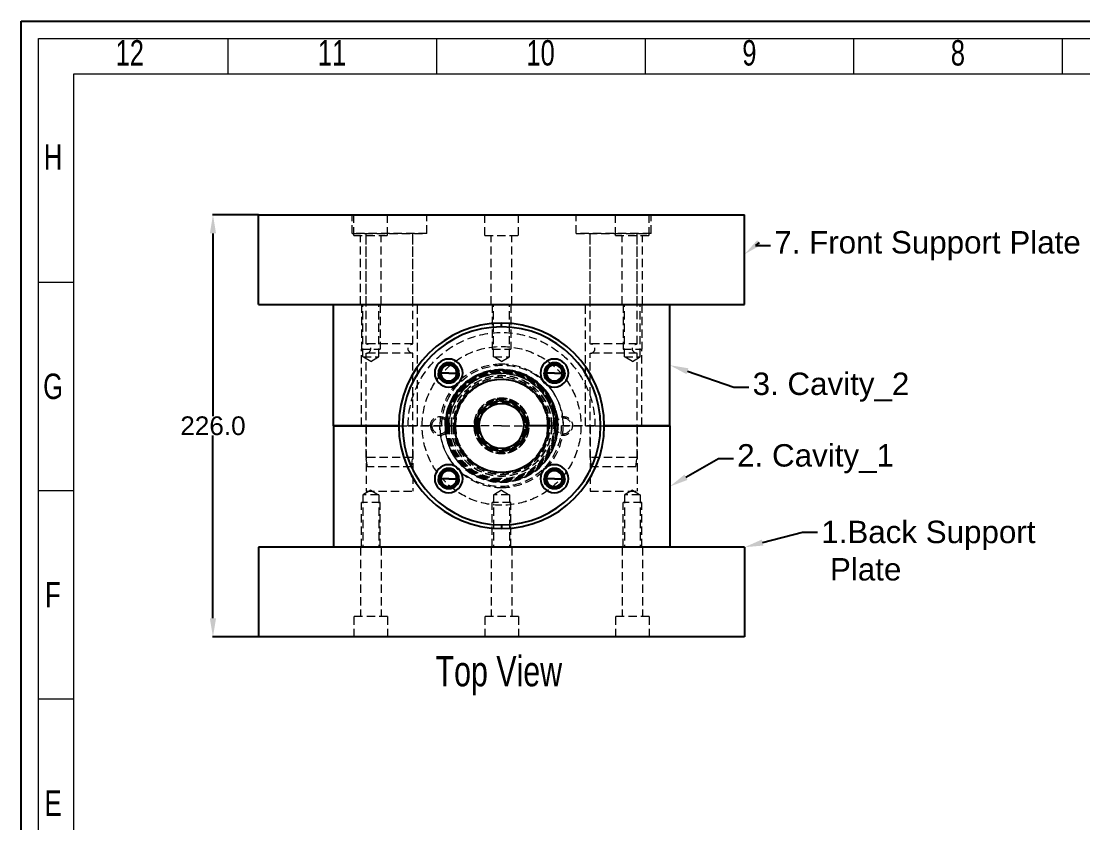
# Model space of a CAD drawing. Header units: millimetres. Extents: x -4200 to 3581, y -7493 to -4075.
# Drawn here: x -346 to 222, y -4504 to -4075 of the extents above; entities that cross this region are included whole.
import ezdxf
from ezdxf import colors
from ezdxf.entities.mleader import LeaderData, LeaderLine
from ezdxf.enums import TextEntityAlignment as Align
from ezdxf.math import Vec2, Vec3

# ---------------------------------------------------------------- set-up
doc = ezdxf.new("R2010")
doc.units = ezdxf.units.MM
doc.header["$LTSCALE"] = 0.7
doc.linetypes.add('HIDDEN', pattern=[9.525, 6.35, -3.175])
doc.linetypes.add('SLD-SOLID', pattern=[0])
doc.layers.add('BORDER', color=174, linetype='Continuous')
doc.layers.add('txt', color=20, linetype='Continuous')
doc.layers.add('dim', color=50, linetype='Continuous', lineweight=5)
doc.layers.add('out txt', color=202, linetype='Continuous', lineweight=13)
doc.styles.add('SLDTEXTSTYLE0', font='TXT', dxfattribs={"width": 0.75})
doc.styles.get("Standard").update_dxf_attribs({"font": 'arial.ttf'})
doc.dimstyles.get("Standard").update_dxf_attribs({"dimtxt": 10, "dimasz": 11, "dimexe": 0.18, "dimexo": 0.0625, "dimgap": 0.09, "dimtad": 0, "dimtih": 1, "dimtoh": 1, "dimdec": 1, "dimzin": 0, "dimdsep": 46, "dimtxsty": 'Standard', "dimcen": 0.09, "dimadec": 0, "dimazin": 0, "dimtfac": 1, "dimtdec": 1, "dimtofl": 0, "dimtmove": 0, "dimatfit": 3, "dimfxl": 1, "dimtolj": 1, "dimtzin": 0, "dimarcsym": 0})

# ---------------------------------------------------------------- blocks, each defined once
blk = doc.blocks.new('*D75')
at = {"layer": 'Defpoints', "color": 0, "transparency": 16777216}
for p in [(-219.07, -4178.71), (-243.5, -4404.71), (-219.07, -4404.71)]:
    blk.add_point(p, dxfattribs=at)
at = {"layer": 'dim', "color": 0, "lineweight": -2, "transparency": 16777216}
for p, q in [((-219.13, -4178.71), (-243.68, -4178.71)), ((-243.5, -4188.71), (-243.5, -4286.51)), ((-243.5, -4394.71), (-243.5, -4296.9)), ((-219.13, -4404.71), (-243.68, -4404.71))]:
    blk.add_line(p, q, dxfattribs=at)
at = {"layer": 'dim', "color": 0, "transparency": 16777216}
for points in [[(-245.17, -4188.71), (-241.83, -4188.71), (-243.5, -4178.71)], [(-245.17, -4394.71), (-241.83, -4394.71), (-243.5, -4404.71)]]:
    blk.add_solid(points, dxfattribs=at)
at = {"layer": 'dim', "color": 0, "transparency": 16777216, "insert": (-243.5, -4291.71), "char_height": 10, "attachment_point": 5}
blk.add_mtext('\\A1;226.0', dxfattribs=at)

msp = doc.modelspace()

# ---------------------------------------------------------------- linework, layer by layer
at = {"color": 6, "linetype": 'Continuous', "extrusion": (-2.44929e-16, -1, -2.22045e-16)}
for p, q in [((-219.07, -4178.71), (40.93, -4178.71)), ((-219.07, -4226.71), (-219.07, -4178.71)), ((40.93, -4226.71), (40.93, -4178.71)), ((-219.07, -4226.71), (40.93, -4226.71)), ((-179.07, -4291.71), (-179.07, -4226.71)), ((0.93, -4291.71), (0.93, -4226.71)), ((-89.07, -4238.71), (-89.07, -4236.71)), ((-117.35, -4263.42), (-121.6, -4263.42)), ((-117.35, -4263.42), (-113.1, -4263.42)), ((-60.78, -4263.42), (-65.03, -4263.42)), ((-60.78, -4263.42), (-56.53, -4263.42)), ((-179.07, -4291.71), (-144.07, -4291.71)), ((-144.07, -4291.71), (-179.07, -4291.71)), ((-179.07, -4291.71), (-179.07, -4356.71)), ((-114.07, -4291.71), (-102.57, -4291.71)), ((-114.07, -4291.71), (-102.57, -4291.71)), ((-64.07, -4291.71), (-75.57, -4291.71)), ((-64.07, -4291.71), (-75.57, -4291.71)), ((-34.07, -4291.71), (0.93, -4291.71)), ((0.93, -4291.71), (-34.07, -4291.71)), ((0.93, -4291.71), (0.93, -4356.71)), ((-117.35, -4319.99), (-121.6, -4319.99)), ((-117.35, -4319.99), (-113.1, -4319.99)), ((-60.78, -4319.99), (-65.03, -4319.99)), ((-60.78, -4319.99), (-56.53, -4319.99)), ((-89.07, -4344.71), (-89.07, -4346.71)), ((40.93, -4356.71), (-219.07, -4356.71)), ((-219.07, -4356.71), (-219.07, -4404.71)), ((40.93, -4356.71), (40.93, -4404.71)), ((40.93, -4404.71), (-219.07, -4404.71))]:
    msp.add_line(p, q, dxfattribs=at)
at = {"color": 3, "linetype": 'HIDDEN', "lineweight": 0, "extrusion": (-2.44929e-16, -1, -2.22045e-16)}
for p, q in [((-169.07, -4188.71), (-169.07, -4178.71)), ((-169.07, -4188.71), (-169.07, -4178.71)), ((-168.07, -4189.71), (-168.07, -4178.71)), ((-150.07, -4189.71), (-150.07, -4178.71)), ((-129.07, -4188.71), (-129.07, -4178.71)), ((-129.07, -4188.71), (-129.07, -4178.71)), ((-98.07, -4189.71), (-98.07, -4178.71)), ((-80.07, -4189.71), (-80.07, -4178.71)), ((-49.07, -4188.71), (-49.07, -4178.71)), ((-49.07, -4188.71), (-49.07, -4178.71)), ((-28.07, -4189.71), (-28.07, -4178.71)), ((-10.07, -4189.71), (-10.07, -4178.71)), ((-9.07, -4188.71), (-9.07, -4178.71)), ((-9.07, -4188.71), (-9.07, -4178.71)), ((-129.07, -4188.71), (-169.07, -4188.71)), ((-169.07, -4188.71), (-129.07, -4188.71)), ((-168.07, -4189.71), (-150.07, -4189.71)), ((-164.57, -4226.71), (-164.57, -4189.71)), ((-161.57, -4247.87), (-161.57, -4188.71)), ((-161.57, -4226.71), (-161.57, -4188.71)), ((-153.57, -4226.71), (-153.57, -4189.71)), ((-136.57, -4247.87), (-136.57, -4188.71)), ((-136.57, -4226.71), (-136.57, -4188.71)), ((-98.07, -4189.71), (-80.07, -4189.71)), ((-94.57, -4226.71), (-94.57, -4189.71)), ((-83.57, -4226.71), (-83.57, -4189.71)), ((-9.07, -4188.71), (-49.07, -4188.71)), ((-49.07, -4188.71), (-9.07, -4188.71)), ((-41.57, -4247.87), (-41.57, -4188.71)), ((-41.57, -4226.71), (-41.57, -4188.71)), ((-28.07, -4189.71), (-10.07, -4189.71)), ((-24.57, -4226.71), (-24.57, -4189.71)), ((-16.57, -4247.87), (-16.57, -4188.71)), ((-16.57, -4226.71), (-16.57, -4188.71)), ((-13.57, -4226.71), (-13.57, -4189.71)), ((-164.07, -4226.71), (-164.07, -4250.71)), ((-163.32, -4254.71), (-163.32, -4226.71)), ((-154.82, -4254.71), (-154.82, -4226.71)), ((-154.07, -4226.71), (-154.07, -4250.71)), ((-134.07, -4291.71), (-134.07, -4226.71)), ((-94.07, -4226.71), (-94.07, -4250.71)), ((-93.32, -4254.71), (-93.32, -4226.71)), ((-84.82, -4254.71), (-84.82, -4226.71)), ((-84.07, -4226.71), (-84.07, -4250.71)), ((-44.07, -4291.71), (-44.07, -4226.71)), ((-24.07, -4226.71), (-24.07, -4250.71)), ((-23.32, -4254.71), (-23.32, -4226.71)), ((-14.82, -4254.71), (-14.82, -4226.71)), ((-14.07, -4226.71), (-14.07, -4250.71)), ((-136.57, -4247.87), (-161.57, -4247.87)), ((-16.57, -4247.87), (-41.57, -4247.87)), ((-164.07, -4250.71), (-154.07, -4250.71)), ((-164.07, -4291.71), (-164.07, -4250.71)), ((-136.57, -4252.87), (-161.57, -4252.87)), ((-161.57, -4308.71), (-161.57, -4252.87)), ((-136.57, -4308.71), (-136.57, -4252.87)), ((-94.07, -4250.71), (-84.07, -4250.71)), ((-16.57, -4252.87), (-41.57, -4252.87)), ((-41.57, -4308.71), (-41.57, -4252.87)), ((-24.07, -4250.71), (-14.07, -4250.71)), ((-16.57, -4308.71), (-16.57, -4252.87)), ((-14.07, -4291.71), (-14.07, -4250.71)), ((-163.32, -4254.71), (-154.82, -4254.71)), ((-159.07, -4257.26), (-163.32, -4254.71)), ((-159.07, -4257.26), (-154.82, -4254.71)), ((-93.32, -4254.71), (-84.82, -4254.71)), ((-89.07, -4257.26), (-93.32, -4254.71)), ((-89.07, -4257.26), (-84.82, -4254.71)), ((-23.32, -4254.71), (-14.82, -4254.71)), ((-19.07, -4257.26), (-23.32, -4254.71)), ((-19.07, -4257.26), (-14.82, -4254.71)), ((-161.57, -4291.71), (-161.57, -4326.71)), ((-144.07, -4291.71), (-139.07, -4291.71)), ((-114.07, -4291.71), (-139.07, -4291.71)), ((-139.07, -4291.71), (-114.07, -4291.71)), ((-136.57, -4291.71), (-136.57, -4326.71)), ((-102.13, -4291.71), (-101.64, -4291.71)), ((-101.64, -4291.71), (-101.07, -4291.71)), ((-76.5, -4291.71), (-77.07, -4291.71)), ((-76.01, -4291.71), (-76.5, -4291.71)), ((-39.07, -4291.71), (-64.07, -4291.71)), ((-64.07, -4291.71), (-39.07, -4291.71)), ((-41.57, -4291.71), (-41.57, -4326.71)), ((-39.07, -4291.71), (-34.07, -4291.71)), ((-16.57, -4291.71), (-16.57, -4326.71)), ((-136.57, -4308.71), (-161.57, -4308.71)), ((-160.87, -4313.71), (-161.57, -4308.71)), ((-137.27, -4313.71), (-136.57, -4308.71)), ((-16.57, -4308.71), (-41.57, -4308.71)), ((-40.87, -4313.71), (-41.57, -4308.71)), ((-17.27, -4313.71), (-16.57, -4308.71)), ((-137.27, -4313.71), (-160.87, -4313.71)), ((-17.27, -4313.71), (-40.87, -4313.71)), ((-159.07, -4326.15), (-163.32, -4328.71)), ((-161.57, -4326.71), (-136.57, -4326.71)), ((-159.07, -4326.15), (-154.82, -4328.71)), ((-89.07, -4326.15), (-93.32, -4328.71)), ((-89.07, -4326.15), (-84.82, -4328.71)), ((-41.57, -4326.71), (-16.57, -4326.71)), ((-19.07, -4326.15), (-23.32, -4328.71)), ((-19.07, -4326.15), (-14.82, -4328.71)), ((-164.07, -4356.71), (-164.07, -4332.71)), ((-154.07, -4332.71), (-164.07, -4332.71)), ((-163.32, -4328.71), (-163.32, -4356.71)), ((-154.82, -4328.71), (-163.32, -4328.71)), ((-154.82, -4328.71), (-154.82, -4356.71)), ((-154.07, -4356.71), (-154.07, -4332.71)), ((-94.07, -4356.71), (-94.07, -4332.71)), ((-84.07, -4332.71), (-94.07, -4332.71)), ((-93.32, -4328.71), (-93.32, -4356.71)), ((-84.82, -4328.71), (-93.32, -4328.71)), ((-84.82, -4328.71), (-84.82, -4356.71)), ((-84.07, -4356.71), (-84.07, -4332.71)), ((-24.07, -4356.71), (-24.07, -4332.71)), ((-14.07, -4332.71), (-24.07, -4332.71)), ((-23.32, -4328.71), (-23.32, -4356.71)), ((-14.82, -4328.71), (-23.32, -4328.71)), ((-14.82, -4328.71), (-14.82, -4356.71)), ((-14.07, -4356.71), (-14.07, -4332.71)), ((-164.57, -4356.71), (-164.57, -4393.71)), ((-153.57, -4356.71), (-153.57, -4393.71)), ((-94.57, -4356.71), (-94.57, -4393.71)), ((-83.57, -4356.71), (-83.57, -4393.71)), ((-24.57, -4356.71), (-24.57, -4393.71)), ((-13.57, -4356.71), (-13.57, -4393.71)), ((-168.07, -4393.71), (-168.07, -4404.71)), ((-150.07, -4393.71), (-168.07, -4393.71)), ((-150.07, -4393.71), (-150.07, -4404.71)), ((-98.07, -4393.71), (-98.07, -4404.71)), ((-80.07, -4393.71), (-98.07, -4393.71)), ((-80.07, -4393.71), (-80.07, -4404.71)), ((-28.07, -4393.71), (-28.07, -4404.71)), ((-10.07, -4393.71), (-28.07, -4393.71)), ((-10.07, -4393.71), (-10.07, -4404.71))]:
    msp.add_line(p, q, dxfattribs=at)
at = {"color": 6, "linetype": 'Continuous'}
for centre, radius, start, end in [((-89.07, -4291.71), 55, 90, 270), ((-89.07, -4291.71), 55, 270, 90), ((-89.07, -4291.71), 53, 90, 270), ((-89.07, -4291.71), 53, 270, 90), ((-117.35, -4263.42), 7.5, 0, 180), ((-117.35, -4263.42), 5.5, 0, 180), ((-117.35, -4263.42), 4.25, 0, 180), ((-60.78, -4263.42), 7.5, 0, 180), ((-60.78, -4263.42), 5.5, 0, 180), ((-60.78, -4263.42), 4.25, 0, 180), ((-117.35, -4263.42), 7.5, 180, 0), ((-117.35, -4263.42), 4.25, 180, 0), ((-60.78, -4263.42), 7.5, 180, 0), ((-60.78, -4263.42), 4.25, 180, 0), ((-89.07, -4291.71), 13.5, 180, 0), ((-89.07, -4291.71), 12, 180, 0), ((-117.35, -4319.99), 7.5, 0, 180), ((-117.35, -4319.99), 5.5, 0, 180), ((-117.35, -4319.99), 4.25, 0, 180), ((-60.78, -4319.99), 7.5, 0, 180), ((-60.78, -4319.99), 5.5, 0, 180), ((-60.78, -4319.99), 4.25, 0, 180), ((-117.35, -4319.99), 7.5, 180, 0), ((-117.35, -4319.99), 4.25, 180, 0), ((-60.78, -4319.99), 7.5, 180, 0), ((-60.78, -4319.99), 4.25, 180, 0)]:
    msp.add_arc(centre, radius, start, end, dxfattribs=at)
at = {"color": 3, "linetype": 'HIDDEN', "lineweight": 0, "extrusion": (5.43852e-32, 2.22045e-16, -1)}
for centre, radius, start, end in [((89.07, -4291.71), 50, 0, 180), ((136.57, -4250.37), 2.5, 270, 90), ((16.57, -4250.37), 2.5, 270, 90), ((89.07, -4291.71), 42.5, 270, 90), ((89.07, -4291.71), 42.5, 0, 180), ((89.07, -4291.71), 42.5, 90, 270), ((88.55, -4291.71), 32.5, 0, 180), ((89.07, -4291.71), 30.24, 0, 180), ((89.07, -4291.71), 30.08, 0, 180), ((89.07, -4291.71), 30.09, 0, 180), ((89.07, -4291.71), 30.09, 0, 180), ((89.07, -4291.71), 30.06, 0, 180), ((89.07, -4291.71), 30.06, 0, 180), ((89.07, -4291.71), 30.06, 0, 180), ((89.07, -4291.71), 30, 0, 180), ((89.07, -4291.71), 29.83, 0, 180), ((89.07, -4291.71), 29.65, 0, 180), ((89.07, -4291.71), 29.35, 0, 180), ((89.07, -4291.71), 29.35, 0, 180), ((89.07, -4291.71), 29.28, 0, 180), ((89.07, -4291.71), 29.04, 0, 180), ((89.07, -4291.71), 28.89, 0, 180), ((89.07, -4291.71), 28.8, 0, 180), ((89.07, -4291.71), 28.76, 0, 180), ((89.07, -4291.71), 28.76, 0, 180), ((89.07, -4291.71), 28.56, 0, 180), ((89.07, -4291.71), 28.09, 0, 180), ((89.07, -4291.71), 26.89, 0, 180), ((89.07, -4291.71), 25.18, 0, 180), ((89.07, -4291.71), 14.3, 0, 180), ((89.07, -4291.71), 13.06, 0, 180), ((89.07, -4291.71), 12.57, 0, 180), ((122.09, -4291.71), 5, 0, 180), ((122.09, -4291.71), 4.25, 0, 180), ((56.05, -4291.71), 5, 0, 180), ((56.05, -4291.71), 4.25, 0, 180), ((89.07, -4291.71), 42.5, 180, 0), ((89.59, -4291.71), 32.5, 180, 0), ((89.07, -4291.71), 30.09, 180, 0), ((89.07, -4291.71), 30.09, 180, 0), ((89.07, -4291.71), 30.06, 180, 0), ((89.07, -4291.71), 30.06, 180, 0), ((89.07, -4291.71), 26.89, 180, 0)]:
    msp.add_arc(centre, radius, start, end, dxfattribs=at)
at = {"color": 3, "linetype": 'HIDDEN', "lineweight": 0}
for centre, radius, start, end in [((-161.57, -4250.37), 2.5, 270, 90), ((-41.57, -4250.37), 2.5, 270, 90), ((-89.07, -4291.71), 33.02, 90, 270), ((-89.07, -4291.71), 33.02, 270, 90), ((-89.07, -4291.71), 30.24, 0, 180), ((-89.07, -4291.71), 30.08, 0, 180), ((-89.07, -4291.71), 30.06, 0, 180), ((-89.07, -4291.71), 30, 0, 180), ((-89.07, -4291.71), 29.83, 0, 180), ((-89.07, -4291.71), 29.65, 0, 180), ((-89.07, -4291.71), 29.28, 0, 180), ((-89.07, -4291.71), 28.89, 0, 180), ((-89.07, -4291.71), 28.09, 0, 180), ((-89.07, -4291.71), 26.89, 0, 180), ((-89.07, -4291.71), 26.89, 0, 180), ((-89.07, -4291.71), 25.96, 0, 180), ((-89.07, -4291.71), 25.96, 0, 180), ((-89.07, -4291.71), 25.84, 0, 180), ((-89.07, -4291.71), 25.84, 0, 180), ((-89.07, -4291.71), 24.77, 0, 180), ((-89.07, -4291.71), 24.64, 0, 180), ((-89.07, -4291.71), 14.3, 0, 180), ((-122.09, -4291.71), 5, 180, 0), ((-122.09, -4291.71), 4.25, 180, 0), ((-89.07, -4291.71), 30.24, 180, 0), ((-89.07, -4291.71), 30.24, 180, 0), ((-89.07, -4291.71), 30.08, 180, 0), ((-89.07, -4291.71), 30.08, 180, 0), ((-89.07, -4291.71), 30.06, 180, 0), ((-89.07, -4291.71), 30.06, 180, 0), ((-89.07, -4291.71), 30, 180, 0), ((-89.07, -4291.71), 30, 180, 0), ((-89.07, -4291.71), 29.83, 180, 0), ((-89.07, -4291.71), 29.83, 180, 0), ((-89.07, -4291.71), 29.65, 180, 0), ((-89.07, -4291.71), 29.65, 180, 0), ((-89.07, -4291.71), 29.35, 180, 0), ((-89.07, -4291.71), 29.35, 180, 0), ((-89.07, -4291.71), 29.28, 180, 0), ((-89.07, -4291.71), 29.28, 180, 0), ((-89.07, -4291.71), 29.04, 180, 0), ((-89.07, -4291.71), 28.89, 180, 0), ((-89.07, -4291.71), 28.89, 180, 0), ((-89.07, -4291.71), 28.8, 180, 0), ((-89.07, -4291.71), 28.76, 180, 0), ((-89.07, -4291.71), 28.76, 180, 0), ((-89.07, -4291.71), 28.56, 180, 0), ((-89.07, -4291.71), 28.09, 180, 0), ((-89.07, -4291.71), 28.09, 180, 0), ((-89.07, -4291.71), 26.89, 180, 0), ((-89.07, -4291.71), 26.89, 180, 0), ((-89.07, -4291.71), 25.96, 180, 0), ((-89.07, -4291.71), 25.96, 180, 0), ((-89.07, -4291.71), 25.84, 180, 0), ((-89.07, -4291.71), 25.84, 180, 0), ((-89.07, -4291.71), 25.18, 180, 0), ((-89.07, -4291.71), 24.77, 180, 0), ((-89.07, -4291.71), 24.64, 180, 0), ((-89.07, -4291.71), 14.3, 180, 0), ((-89.07, -4291.71), 14.3, 180, 0), ((-89.07, -4291.71), 13.06, 180, 0), ((-89.07, -4291.71), 12.57, 180, 0), ((-56.05, -4291.71), 5, 180, 0), ((-56.05, -4291.71), 4.25, 180, 0)]:
    msp.add_arc(centre, radius, start, end, dxfattribs=at)
at = {"color": 6, "linetype": 'Continuous', "extrusion": (5.43852e-32, 2.22045e-16, -1)}
for centre, radius, start, end in [((117.35, -4263.42), 5, 0, 180), ((60.78, -4263.42), 5, 0, 180), ((117.35, -4263.42), 5.5, 180, 0), ((117.35, -4263.42), 5, 180, 0), ((60.78, -4263.42), 5.5, 180, 0), ((60.78, -4263.42), 5, 180, 0), ((89.07, -4291.71), 25, 270, 90), ((89.07, -4291.71), 25, 90, 270), ((89.07, -4291.71), 13.5, 0, 180), ((89.07, -4291.71), 13.5, 0, 180), ((89.07, -4291.71), 12, 0, 180), ((89.07, -4291.71), 13.5, 180, 0), ((117.35, -4319.99), 5, 0, 180), ((60.78, -4319.99), 5, 0, 180), ((117.35, -4319.99), 5.5, 180, 0), ((117.35, -4319.99), 5, 180, 0), ((60.78, -4319.99), 5.5, 180, 0), ((60.78, -4319.99), 5, 180, 0)]:
    msp.add_arc(centre, radius, start, end, dxfattribs=at)
at = {"color": 3, "linetype": 'HIDDEN', "lineweight": 0}
for points, knots in [([(-74.28, -4291.71), (-74.27, -4290.65), (-74.38, -4289.14), (-75.33, -4286.03), (-75.96, -4284.7), (-77.5, -4282.4), (-78.73, -4280.85), (-82.28, -4278.41), (-84.12, -4277.63), (-87.94, -4276.82), (-89.85, -4276.8), (-93.65, -4277.51), (-95.46, -4278.23), (-99.14, -4280.58), (-100.43, -4282.13), (-102.28, -4284.8), (-103.06, -4286.54), (-103.98, -4290.47), (-103.94, -4292.47), (-103.39, -4295.75), (-102.83, -4297.6), (-100.64, -4301.13), (-99.29, -4302.57), (-96.13, -4304.86), (-94.36, -4305.67), (-90.6, -4306.54), (-88.67, -4306.62), (-84.52, -4305.98), (-82.69, -4305.15), (-79.91, -4303.44), (-78.45, -4302.22), (-76.04, -4299), (-75.2, -4297.19), (-74.38, -4293.95), (-74.07, -4291.98), (-74.7, -4287.69), (-75.36, -4285.84), (-77.32, -4282.49), (-78.61, -4281.06), (-81.67, -4278.76), (-83.38, -4277.92), (-87.61, -4276.76), (-89.69, -4276.87), (-92.56, -4277.25), (-94.43, -4277.73), (-98.04, -4279.79), (-99.54, -4281.09), (-101.94, -4284.15), (-102.82, -4285.89), (-103.83, -4289.61), (-103.98, -4291.54), (-103.51, -4295.68), (-102.77, -4297.52), (-101.07, -4300.54), (-99.87, -4301.99), (-97.01, -4304.33), (-95.35, -4305.22), (-92.06, -4306.28), (-90.11, -4306.65), (-85.96, -4306.29), (-84.09, -4305.76), (-80.65, -4304.03), (-79.12, -4302.83), (-76.59, -4299.87), (-75.61, -4298.15), (-74.31, -4294.19), (-74.21, -4292.26), (-74.4, -4289.38), (-74.71, -4287.32), (-76.68, -4283.4), (-77.85, -4281.89), (-80.7, -4279.35), (-82.35, -4278.37), (-86.03, -4277.1), (-87.97, -4276.83), (-92.3, -4277.06), (-94.17, -4277.75), (-97.19, -4279.19), (-98.79, -4280.38), (-101.47, -4283.37), (-102.38, -4285.05), (-103.51, -4288.11), (-103.96, -4290.07), (-103.76, -4294.27), (-103.3, -4296.14), (-101.71, -4299.65), (-100.57, -4301.23), (-97.7, -4303.87), (-96.02, -4304.91), (-92.12, -4306.36), (-90.2, -4306.54), (-86.88, -4306.44), (-84.9, -4306.07), (-81.23, -4304.4), (-79.69, -4303.29), (-77.44, -4300.95), (-76.17, -4299.38), (-74.59, -4295.31), (-74.25, -4293.39), (-74.3, -4289.53), (-74.7, -4287.65), (-76.25, -4284.07), (-77.38, -4282.43), (-80.48, -4279.42), (-82.23, -4278.52), (-84.8, -4277.47), (-86.22, -4277.11), (-89.46, -4276.8), (-90.95, -4276.99), (-91.99, -4277.2)], [-15.058921, -15.058921, -15.058921, -15.058921, -14.740581, -14.740581, -14.48478, -14.48478, -14.25228, -14.25228, -14.060726, -14.060726, -13.868619, -13.868619, -13.679673, -13.679673, -13.437512, -13.437512, -13.111366, -13.111366, -12.731344, -12.731344, -12.387022, -12.387022, -12.085885, -12.085885, -11.781412, -11.781412, -11.486617, -11.486617, -11.127054, -11.127054, -10.756968, -10.756968, -10.406726, -10.406726, -10.156421, -10.156421, -9.957515, -9.957515, -9.754069, -9.754069, -9.558706, -9.558706, -9.296422, -9.296422, -8.991656, -8.991656, -8.724769, -8.724769, -8.456879, -8.456879, -8.196284, -8.196284, -7.885599, -7.885599, -7.529465, -7.529465, -7.173331, -7.173331, -6.862646, -6.862646, -6.602051, -6.602051, -6.334161, -6.334161, -6.067274, -6.067274, -5.762508, -5.762508, -5.500224, -5.500224, -5.304861, -5.304861, -5.101415, -5.101415, -4.902509, -4.902509, -4.652205, -4.652205, -4.301963, -4.301963, -3.931876, -3.931876, -3.572313, -3.572313, -3.277518, -3.277518, -2.973045, -2.973045, -2.671908, -2.671908, -2.327586, -2.327586, -1.947565, -1.947565, -1.621418, -1.621418, -1.379257, -1.379257, -1.190311, -1.190311, -0.998204, -0.998204, -0.80665, -0.80665, -0.57415, -0.57415, -0.318349, -0.318349, -0.000009, -0.000009, -0.000009, -0.000009]), ([(-74.27, -4291.71), (-74.27, -4290.71), (-74.37, -4289.71), (-74.77, -4287.74), (-75.08, -4286.79), (-76.01, -4284.62), (-76.96, -4282.85), (-80.05, -4279.82), (-81.66, -4278.76), (-85.42, -4277.2), (-87.38, -4276.91), (-91.29, -4276.91), (-93.19, -4277.4), (-96.03, -4278.57), (-97.82, -4279.52), (-100.9, -4282.61), (-101.99, -4284.24), (-103.48, -4287.82), (-103.86, -4289.76), (-103.87, -4291.71)], [-5.783241, -5.783241, -5.783241, -5.783241, -5.243382, -5.243382, -4.704081, -4.704081, -3.973724, -3.973724, -3.403606, -3.403606, -2.750695, -2.750695, -1.893394, -1.893394, -1.161186, -1.161186, -0.583642, -0.583642, -0.000003, -0.000003, -0.000003, -0.000003]), ([(-74.27, -4291.71), (-74.27, -4290.7), (-74.37, -4289.71), (-74.77, -4287.76), (-75.07, -4286.8), (-76.41, -4283.67), (-77.7, -4282.12), (-79.72, -4280.16), (-81.27, -4278.88), (-85.31, -4277.27), (-87.19, -4276.91), (-90.95, -4276.91), (-92.83, -4277.27), (-96.86, -4278.88), (-98.42, -4280.16), (-100.44, -4282.12), (-101.73, -4283.67), (-103.06, -4286.8), (-103.36, -4287.76), (-103.76, -4289.71), (-103.87, -4290.7), (-103.87, -4291.71)], [-5.036808, -5.036808, -5.036808, -5.036808, -4.735921, -4.735921, -4.434111, -4.434111, -3.707412, -3.707412, -3.032896, -3.032896, -2.518405, -2.518405, -2.003913, -2.003913, -1.329398, -1.329398, -0.602699, -0.602699, -0.300889, -0.300889, -0.000002, -0.000002, -0.000002, -0.000002]), ([(-74.27, -4291.71), (-74.27, -4289.76), (-74.66, -4287.82), (-76.14, -4284.24), (-77.24, -4282.61), (-80.32, -4279.52), (-82.1, -4278.57), (-84.95, -4277.4), (-86.85, -4276.91), (-90.76, -4276.91), (-92.72, -4277.2), (-96.48, -4278.76), (-98.09, -4279.82), (-101.18, -4282.85), (-102.13, -4284.62), (-103.06, -4286.79), (-103.36, -4287.74), (-103.77, -4289.71), (-103.87, -4290.71), (-103.87, -4291.71)], [-3.214168, -3.214168, -3.214168, -3.214168, -2.889798, -2.889798, -2.568815, -2.568815, -2.161874, -2.161874, -1.685409, -1.685409, -1.322539, -1.322539, -1.005683, -1.005683, -0.599771, -0.599771, -0.300042, -0.300042, -0.000003, -0.000003, -0.000003, -0.000003]), ([(-91.74, -4278.47), (-91.78, -4278.26), (-91.82, -4278.05), (-91.91, -4277.62), (-91.95, -4277.41), (-91.99, -4277.2)], [-0.1307165, -0.1307165, -0.1307165, -0.1307165, -0.0657165, -0.0657165, -0.0014321, -0.0014321, -0.0014321, -0.0014321]), ([(-103.87, -4291.71), (-103.87, -4292.7), (-103.77, -4293.71), (-103.36, -4295.67), (-103.06, -4296.63), (-102.13, -4298.79), (-101.18, -4300.56), (-98.09, -4303.59), (-96.48, -4304.66), (-92.72, -4306.21), (-90.76, -4306.5), (-86.85, -4306.51), (-84.95, -4306.01), (-82.1, -4304.84), (-80.32, -4303.89), (-77.24, -4300.8), (-76.14, -4299.17), (-74.66, -4295.6), (-74.27, -4293.65), (-74.27, -4291.71)], [-5.783241, -5.783241, -5.783241, -5.783241, -5.243382, -5.243382, -4.704081, -4.704081, -3.973724, -3.973724, -3.403606, -3.403606, -2.750695, -2.750695, -1.893394, -1.893394, -1.161186, -1.161186, -0.583642, -0.583642, -0.000003, -0.000003, -0.000003, -0.000003]), ([(-103.87, -4291.71), (-103.87, -4292.71), (-103.76, -4293.7), (-103.36, -4295.66), (-103.06, -4296.61), (-101.73, -4299.74), (-100.44, -4301.29), (-98.42, -4303.26), (-96.86, -4304.53), (-92.83, -4306.14), (-90.95, -4306.51), (-87.19, -4306.51), (-85.31, -4306.14), (-81.27, -4304.53), (-79.72, -4303.26), (-77.7, -4301.29), (-76.41, -4299.74), (-75.07, -4296.61), (-74.77, -4295.66), (-74.37, -4293.7), (-74.27, -4292.71), (-74.27, -4291.71)], [-5.036808, -5.036808, -5.036808, -5.036808, -4.735921, -4.735921, -4.434111, -4.434111, -3.707412, -3.707412, -3.032896, -3.032896, -2.518405, -2.518405, -2.003913, -2.003913, -1.329398, -1.329398, -0.602699, -0.602699, -0.300889, -0.300889, -0.000002, -0.000002, -0.000002, -0.000002]), ([(-103.87, -4291.71), (-103.86, -4293.65), (-103.48, -4295.6), (-101.99, -4299.17), (-100.9, -4300.8), (-97.82, -4303.89), (-96.03, -4304.84), (-93.19, -4306.01), (-91.29, -4306.51), (-87.38, -4306.5), (-85.42, -4306.21), (-81.66, -4304.66), (-80.05, -4303.59), (-76.96, -4300.56), (-76.01, -4298.79), (-75.08, -4296.63), (-74.77, -4295.67), (-74.37, -4293.71), (-74.27, -4292.7), (-74.27, -4291.71)], [-3.214168, -3.214168, -3.214168, -3.214168, -2.889798, -2.889798, -2.568815, -2.568815, -2.161874, -2.161874, -1.685409, -1.685409, -1.322539, -1.322539, -1.005683, -1.005683, -0.599771, -0.599771, -0.300042, -0.300042, -0.000003, -0.000003, -0.000003, -0.000003]), ([(-89.07, -4291.71), (-89.07, -4291.71), (-89.08, -4291.71), (-89.78, -4291.71), (-91.81, -4291.71), (-95.17, -4291.71), (-98.48, -4291.71), (-100.43, -4291.71), (-101.07, -4291.71)], [0, 0, 0, 0, 0.0005701, 0.0009696, 0.0813029, 0.2374437, 0.3935844, 0.4691022, 0.4691022, 0.4691022, 0.4691022]), ([(-89.07, -4291.71), (-89.06, -4291.71), (-89.05, -4291.71), (-88.36, -4291.71), (-86.33, -4291.71), (-82.97, -4291.71), (-79.66, -4291.71), (-77.7, -4291.71), (-77.07, -4291.71)], [0, 0, 0, 0, 0.0005701, 0.0009696, 0.0813029, 0.2374437, 0.3935844, 0.4691022, 0.4691022, 0.4691022, 0.4691022])]:
    msp.add_open_spline(points, degree=3, knots=knots, dxfattribs=at)
for points in [[(-102.57, -4291.71), (-102.42, -4291.71), (-102.27, -4291.71), (-102.13, -4291.71)], [(-75.57, -4291.71), (-75.72, -4291.71), (-75.86, -4291.71), (-76.01, -4291.71)]]:
    msp.add_open_spline(points, degree=3, dxfattribs=at)
at = {"layer": 'Defpoints', "linetype": 'SLD-SOLID'}
msp.add_lwpolyline([(-346.1, -4075.06), (991.41, -4075.06), (991.41, -5024.24), (-346.1, -5024.24)], close=True, dxfattribs=at)
at = {"layer": 'out txt', "linetype": 'SLD-SOLID'}
for p, q in [((-235.29, -4103.29), (-235.29, -4084.32)), ((-123.7, -4103.29), (-123.7, -4084.32)), ((-12.11, -4103.29), (-12.11, -4084.32)), ((99.48, -4103.29), (99.48, -4084.32)), ((211.07, -4103.29), (211.07, -4084.32)), ((-317.87, -4996.01), (-317.87, -4103.29)), ((-317.87, -4103.29), (963.19, -4103.29)), ((-317.87, -4214.88), (-336.84, -4214.88)), ((-317.87, -4326.47), (-336.84, -4326.47)), ((-317.87, -4438.06), (-336.84, -4438.06))]:
    msp.add_line(p, q, dxfattribs=at)
msp.add_lwpolyline([(-336.84, -4084.32), (982.16, -4084.32), (982.16, -5014.98), (-336.84, -5014.98)], close=True, dxfattribs=at)

# ---------------------------------------------------------------- texts
at = {"layer": 'BORDER', "color": 2, "linetype": 'Continuous', "lineweight": 9, "style": 'SLDTEXTSTYLE0', "width": 0.75}
msp.add_text('Top View', height=16.192, dxfattribs=at).set_placement((-124.37, -4436), align=Align.BOTTOM_LEFT)
at = {"layer": 'out txt', "linetype": 'Continuous', "attachment_point": 2, "style": 'SLDTEXTSTYLE0'}
for s, insert, char_height in [('12', (-288.02, -4085.18), 13.605), ('11', (-179.77, -4085.18), 13.605), ('10', (-68.18, -4085.18), 13.605), ('9', (43.55, -4085.18), 13.61), ('8', (155.14, -4085.18), 13.61), ('H', (-329.06, -4140.98), 13.61), ('G', (-329.07, -4263.73), 13.61), ('F', (-329.17, -4375.32), 13.61), ('E', (-329.01, -4486.91), 13.61)]:
    msp.add_mtext(s, dxfattribs=dict(at, insert=insert, char_height=char_height))

# ---------------------------------------------------------------- dimensions: what is measured, and where the dimension line sits
at = {"layer": 'dim'}
dim = msp.add_linear_dim(base=(-243.5, -4404.71), p1=(-219.07, -4178.71), p2=(-219.07, -4404.71), angle=90, dimstyle='Standard', override={"dimasz": 10}, dxfattribs=at)
dim.commit()
dim.dimension.update_dxf_attribs({"geometry": '*D75', "text_midpoint": (-243.5, -4291.71)})

# ---------------------------------------------------------------- leaders
at = {"layer": 'txt', "lineweight": 9}
ml = msp.add_multileader_mtext('Standard', dxfattribs=at)
ml.set_content('7. Front Support Plate', color=256)
ml.set_leader_properties()
ml.build(insert=Vec2(0, 0))
ml.multileader.update_dxf_attribs({"arrow_head_size": 10})
ctx = ml.context
ctx.base_point, ctx.char_height, ctx.arrow_head_size, ctx.plane_origin = Vec3(54.89, -4195.1), 12, 10, Vec3(40.93, -4199.83)
notes = []
notes.append((ctx, [(0, (1, 1, 0), (46.89, -4195.1), (1, 0), 8, [(0, [(40.93, -4199.83)], 0, [])])]))
ctx.mtext.insert, ctx.mtext.flow_direction = Vec3(56.89, -4187.43), 5
ml = msp.add_multileader_mtext('Standard', dxfattribs=at)
ml.set_content('3. Cavity_2', color=256)
ml.set_leader_properties()
ml.build(insert=Vec2(0, 0))
ml.multileader.update_dxf_attribs({"arrow_head_size": 10})
ctx = ml.context
ctx.base_point, ctx.char_height, ctx.arrow_head_size, ctx.plane_origin = Vec3(43.29, -4270.95), 12, 10, Vec3(0.93, -4259.21)
notes.append((ctx, [(0, (1, 1, 0), (35.29, -4270.95), (1, 0), 8, [(0, [(0.93, -4259.21)], 0, [])])]))
ctx.mtext.insert, ctx.mtext.flow_direction = Vec3(45.29, -4263.18), 5
ml = msp.add_multileader_mtext('Standard', dxfattribs=at)
ml.set_content('2. Cavity_1', color=256)
ml.set_leader_properties()
ml.build(insert=Vec2(0, 0))
ml.multileader.update_dxf_attribs({"arrow_head_size": 10})
ctx = ml.context
ctx.base_point, ctx.char_height, ctx.arrow_head_size, ctx.plane_origin = Vec3(35.04, -4309.26), 12, 10, Vec3(0.93, -4324.21)
notes.append((ctx, [(0, (1, 1, 0), (27.04, -4309.26), (1, 0), 8, [(0, [(0.93, -4324.21)], 0, [])])]))
ctx.mtext.insert, ctx.mtext.flow_direction = Vec3(37.04, -4301.5), 5
ml = msp.add_multileader_mtext('Standard', dxfattribs=at)
ml.set_content('1.Back Support \\P Plate', color=256)
ml.set_leader_properties()
ml.build(insert=Vec2(0, 0))
ml.multileader.update_dxf_attribs({"arrow_head_size": 10})
ctx = ml.context
ctx.base_point, ctx.char_height, ctx.arrow_head_size, ctx.plane_origin = Vec3(80.02, -4348.59), 12, 10, Vec3(40.93, -4356.71)
notes.append((ctx, [(0, (1, 1, 0), (72.02, -4348.59), (1, 0), 8, [(0, [(40.93, -4356.71)], 0, [])])]))
ctx.mtext.insert, ctx.mtext.flow_direction = Vec3(82.02, -4342.49), 5
for ctx, leaders in notes:
    for number, flags, end, landing, length, lines in leaders:
        leader = LeaderData()
        leader.index, (leader.has_last_leader_line, leader.has_dogleg_vector, leader.attachment_direction) = number, flags
        leader.last_leader_point, leader.dogleg_vector, leader.dogleg_length = Vec3(end), Vec3(landing), length
        for number, points, colour, breaks in lines:
            line = LeaderLine()
            line.index, line.vertices, line.color, line.breaks = number, Vec3.list(points), colors.encode_raw_color(colour), breaks
            leader.lines.append(line)
        ctx.leaders.append(leader)

doc.saveas('drawing.dxf')
